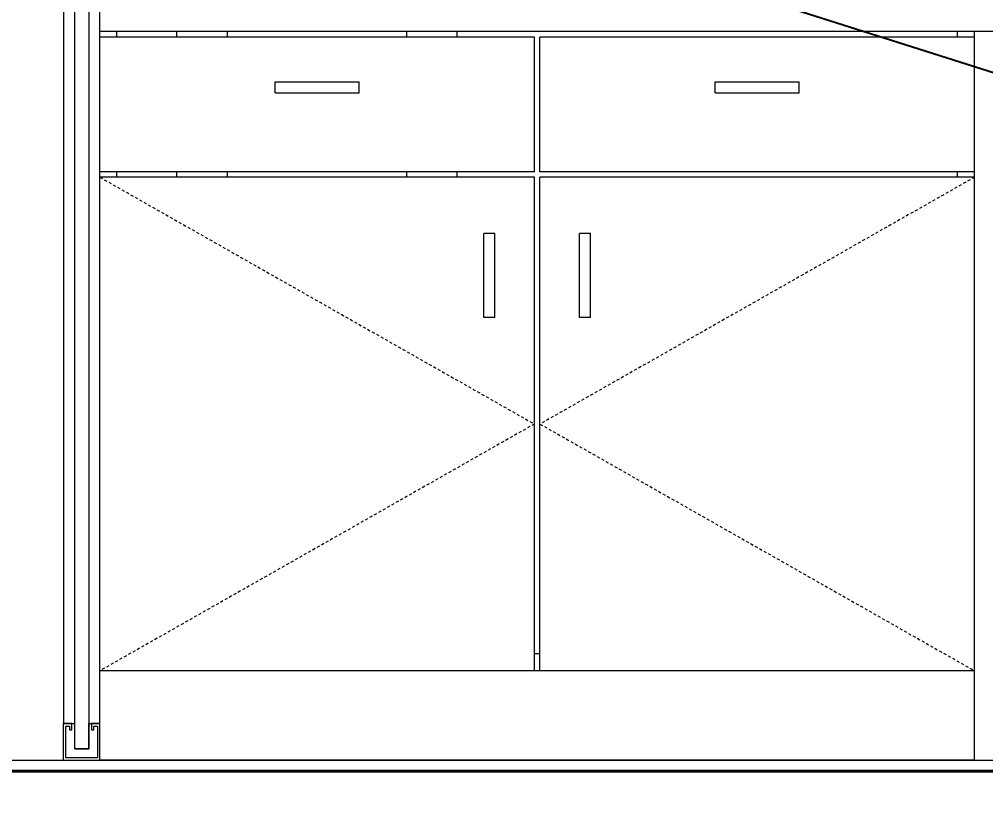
# Model space of a CAD drawing. Extents: x 65572 to 72871, y 30718 to 33858.
# Drawn here: x 66061.65 to 66104.75, y 33736.32 to 33770.93 of the extents above; entities that cross this region are included whole.
import ezdxf

# ---------------------------------------------------------------- set-up
doc = ezdxf.new("R2010")
doc.units = 0
doc.header["$LTSCALE"] = 0.5
doc.header["$MEASUREMENT"] = 0
doc.linetypes.add('HIDDEN', pattern=[0.375, 0.25, -0.125])
doc.layers.get('0').update_dxf_attribs({"color": 20, "linetype": 'CONTINUOUS'})
doc.layers.get('DEFPOINTS').update_dxf_attribs({"linetype": 'CONTINUOUS', "lineweight": 5})
for name, color, linetype, lineweight in [('Annotations', 40, 'CONTINUOUS', 5), ('Framing', 142, 'CONTINUOUS', 13), ('Projections', 151, 'HIDDEN', 5), ('Structure', 7, 'CONTINUOUS', 40), ('Viewed', 150, 'CONTINUOUS', 9)]:
    doc.layers.add(name, color=color, linetype=linetype, lineweight=lineweight)
doc.styles.get("Standard").update_dxf_attribs({"font": 'arial.ttf'})
doc.dimstyles.new('ARCH1', dxfattribs={"dimscale": 96, "dimtxt": 0.03125, "dimasz": 0.03125, "dimexe": 0.04, "dimexo": 0.09375, "dimgap": 0.015625, "dimtad": 1, "dimdec": 0, "dimrnd": 0.0625, "dimzin": 3, "dimdsep": 46, "dimlunit": 4, "dimtxsty": 'Standard', "dimblk1": 'ARCHTICK', "dimblk2": 'ARCHTICK', "dimsah": 1, "dimcen": 0, "dimdle": 0.03125, "dimclrd": 256, "dimclre": 256, "dimclrt": 256, "dimazin": 0, "dimtfac": 1, "dimtdec": 0, "dimtmove": 2, "dimatfit": 3, "dimldrblk": 'OBLIQUE', "dimfxl": 0.3, "dimfxlon": 1, "dimfrac": 2, "dimarcsym": 0})

# ---------------------------------------------------------------- blocks, each defined once
blk = doc.blocks.new('_ArchTick')
at = {"const_width": 0.15}
blk.add_lwpolyline([(-0.5, -0.5), (0.5, 0.5)], dxfattribs=at)
blk = doc.blocks.new('*D179')
at = {"layer": 'Annotations', "lineweight": -2}
for p, q in [((66054.079, 33734.903), (66054.079, 33744.885)), ((66056.247, 33741.885), (66050.239, 33741.885)), ((66056.247, 33737.903), (66050.239, 33737.903))]:
    blk.add_line(p, q, dxfattribs=at)
at = {"layer": 'DEFPOINTS', "color": 0}
for p in [(66054.079, 33741.885), (66065.247, 33741.885), (66065.247, 33737.903)]:
    blk.add_point(p, dxfattribs=at)
at = {"layer": 'Annotations', "lineweight": -2, "xscale": 3, "yscale": 3, "zscale": 3}
for p, rotation in [((66054.079, 33741.885), 90), ((66054.079, 33737.903), 270)]:
    blk.add_blockref('_ArchTick', p, dxfattribs=dict(at, rotation=rotation))
at = {"layer": 'Annotations', "insert": (66056.677, 33744.011), "char_height": 3, "attachment_point": 5, "rotation": 90}
blk.add_mtext('4"', dxfattribs=at)
blk = doc.blocks.new('_Oblique')
at = {"lineweight": -2}
blk.add_line((-0.5, -0.5), (0.5, 0.5), dxfattribs=at)
blk = doc.blocks.new('*D180')
at = {"layer": 'Annotations', "lineweight": -2}
for p, q in [((66054.079, 33738.885), (66054.079, 33773.385)), ((66056.247, 33770.385), (66050.239, 33770.385)), ((66056.247, 33741.885), (66050.239, 33741.885))]:
    blk.add_line(p, q, dxfattribs=at)
at = {"layer": 'DEFPOINTS', "color": 0}
for p in [(66054.079, 33770.385), (66065.247, 33770.385), (66065.247, 33741.885)]:
    blk.add_point(p, dxfattribs=at)
at = {"layer": 'Annotations', "lineweight": -2, "xscale": 3, "yscale": 3, "zscale": 3}
for p, rotation in [((66054.079, 33770.385), 90), ((66054.079, 33741.885), 270)]:
    blk.add_blockref('_ArchTick', p, dxfattribs=dict(at, rotation=rotation))
at = {"layer": 'Annotations', "insert": (66051.047, 33756.135), "char_height": 3, "attachment_point": 5, "rotation": 90}
blk.add_mtext('2\'-5"', dxfattribs=at)
blk = doc.blocks.new('*D181')
at = {"layer": 'Annotations', "lineweight": -2}
for p, q in [((66054.079, 33767.385), (66054.079, 33774.885)), ((66056.247, 33771.885), (66050.239, 33771.885)), ((66056.247, 33770.385), (66050.239, 33770.385))]:
    blk.add_line(p, q, dxfattribs=at)
at = {"layer": 'DEFPOINTS', "color": 0}
for p in [(66054.079, 33771.885), (66065.247, 33771.885), (66065.247, 33770.385)]:
    blk.add_point(p, dxfattribs=at)
at = {"layer": 'Annotations', "lineweight": -2, "xscale": 3, "yscale": 3, "zscale": 3}
for p, rotation in [((66054.079, 33771.885), 270), ((66054.079, 33770.385), 90)]:
    blk.add_blockref('_ArchTick', p, dxfattribs=dict(at, rotation=rotation))
at = {"layer": 'Annotations', "insert": (66056.487, 33766.199), "char_height": 3, "attachment_point": 5, "rotation": 90}
blk.add_mtext('2"', dxfattribs=at)
blk = doc.blocks.new('*D182')
at = {"layer": 'Annotations', "lineweight": -2}
for p, q in [((66054.079, 33768.885), (66054.079, 33798.885)), ((66057.622, 33795.885), (66050.239, 33795.885)), ((66056.247, 33771.885), (66050.239, 33771.885))]:
    blk.add_line(p, q, dxfattribs=at)
at = {"layer": 'DEFPOINTS', "color": 0}
for p in [(66054.079, 33795.885), (66066.622, 33795.885), (66065.247, 33771.885)]:
    blk.add_point(p, dxfattribs=at)
at = {"layer": 'Annotations', "lineweight": -2, "xscale": 3, "yscale": 3, "zscale": 3}
for p, rotation in [((66054.079, 33795.885), 90), ((66054.079, 33771.885), 270)]:
    blk.add_blockref('_ArchTick', p, dxfattribs=dict(at, rotation=rotation))
at = {"layer": 'Annotations', "insert": (66051.047, 33783.885), "char_height": 3, "attachment_point": 5, "rotation": 90}
blk.add_mtext('2\'-0"', dxfattribs=at)
blk = doc.blocks.new('*D185')
at = {"layer": 'Annotations', "lineweight": -2}
for p, q in [((66044.215, 33734.903), (66044.215, 33774.885)), ((66056.247, 33771.885), (66040.375, 33771.885)), ((66054.622, 33737.903), (66040.375, 33737.903))]:
    blk.add_line(p, q, dxfattribs=at)
at = {"layer": 'DEFPOINTS', "color": 0}
for p in [(66044.215, 33771.885), (66065.247, 33771.885), (66063.622, 33737.903)]:
    blk.add_point(p, dxfattribs=at)
at = {"layer": 'Annotations', "lineweight": -2, "xscale": 3, "yscale": 3, "zscale": 3}
for p, rotation in [((66044.215, 33771.885), 90), ((66044.215, 33737.903), 270)]:
    blk.add_blockref('_ArchTick', p, dxfattribs=dict(at, rotation=rotation))
at = {"layer": 'Annotations', "insert": (66041.184, 33754.894), "char_height": 3, "attachment_point": 5, "rotation": 90}
blk.add_mtext('2\'-10"', dxfattribs=at)
blk = doc.blocks.new('*D194')
at = {"layer": 'Annotations', "lineweight": -2}
for p, q in [((66084.747, 33733.635), (66084.747, 33722.962)), ((66065.247, 33728.903), (66065.247, 33722.962)), ((66062.247, 33726.802), (66087.747, 33726.802))]:
    blk.add_line(p, q, dxfattribs=at)
at = {"layer": 'DEFPOINTS', "color": 0}
for p in [(66084.747, 33742.635), (66065.247, 33737.903), (66084.747, 33726.802)]:
    blk.add_point(p, dxfattribs=at)
at = {"layer": 'Annotations', "lineweight": -2, "xscale": 3, "yscale": 3, "zscale": 3, "rotation": 180}
blk.add_blockref('_ArchTick', (66065.247, 33726.802), dxfattribs=at)
at = {"layer": 'Annotations', "lineweight": -2, "xscale": 3, "yscale": 3, "zscale": 3}
blk.add_blockref('_ArchTick', (66084.747, 33726.802), dxfattribs=at)
at = {"layer": 'Annotations', "insert": (66074.997, 33729.834), "char_height": 3, "attachment_point": 5}
blk.add_mtext('1\'-8"', dxfattribs=at)
blk = doc.blocks.new('*D195')
at = {"layer": 'Annotations', "lineweight": -2}
for p, q in [((66084.747, 33733.635), (66084.747, 33722.962)), ((66104.247, 33732.885), (66104.247, 33722.962)), ((66081.747, 33726.802), (66107.247, 33726.802))]:
    blk.add_line(p, q, dxfattribs=at)
at = {"layer": 'DEFPOINTS', "color": 0}
for p in [(66084.747, 33742.635), (66104.247, 33741.885), (66104.247, 33726.802)]:
    blk.add_point(p, dxfattribs=at)
at = {"layer": 'Annotations', "lineweight": -2, "xscale": 3, "yscale": 3, "zscale": 3, "rotation": 180}
blk.add_blockref('_ArchTick', (66084.747, 33726.802), dxfattribs=at)
at = {"layer": 'Annotations', "lineweight": -2, "xscale": 3, "yscale": 3, "zscale": 3}
blk.add_blockref('_ArchTick', (66104.247, 33726.802), dxfattribs=at)
at = {"layer": 'Annotations', "insert": (66094.497, 33729.834), "char_height": 3, "attachment_point": 5}
blk.add_mtext('1\'-8"', dxfattribs=at)
blk = doc.blocks.new('*D196')
at = {"layer": 'Annotations', "lineweight": -2}
for p, q in [((66104.247, 33732.885), (66104.247, 33722.962)), ((66132.622, 33728.403), (66132.622, 33722.962)), ((66101.247, 33726.802), (66135.622, 33726.802))]:
    blk.add_line(p, q, dxfattribs=at)
at = {"layer": 'DEFPOINTS', "color": 0}
for p in [(66104.247, 33741.885), (66132.622, 33737.403), (66132.622, 33726.802)]:
    blk.add_point(p, dxfattribs=at)
at = {"layer": 'Annotations', "lineweight": -2, "xscale": 3, "yscale": 3, "zscale": 3, "rotation": 180}
blk.add_blockref('_ArchTick', (66104.247, 33726.802), dxfattribs=at)
at = {"layer": 'Annotations', "lineweight": -2, "xscale": 3, "yscale": 3, "zscale": 3}
blk.add_blockref('_ArchTick', (66132.622, 33726.802), dxfattribs=at)
at = {"layer": 'Annotations', "insert": (66118.435, 33729.808), "char_height": 3, "attachment_point": 5}
blk.add_mtext('2\'-4"', dxfattribs=at)

msp = doc.modelspace()

# ---------------------------------------------------------------- linework, layer by layer
at = {"layer": 'Framing'}
for p, q in [((66063.996734, 33739.527853), (66063.621732, 33739.527853)), ((66063.621732, 33739.527853), (66064.121735, 33739.527853)), ((66063.621732, 33737.902845), (66063.621732, 33739.527853)), ((66063.727201, 33738.008315), (66063.727201, 33739.422384)), ((66063.727201, 33739.422384), (66063.891265, 33739.422384)), ((66063.891265, 33739.422384), (66063.891265, 33739.246602)), ((66063.891265, 33739.246602), (66063.996734, 33739.246602)), ((66063.996734, 33739.246602), (66063.996734, 33739.527853)), ((66063.996734, 33739.527853), (66064.121735, 33739.527853)), ((66064.121735, 33738.398239), (66064.121735, 33739.527853)), ((66064.746738, 33739.527853), (66064.871738, 33739.527853)), ((66064.746738, 33738.398239), (66064.746738, 33739.527853)), ((66064.746738, 33739.527853), (66065.24674, 33739.527853)), ((66065.24674, 33739.527853), (66064.871738, 33739.527853)), ((66064.871738, 33739.527853), (66064.871738, 33739.246602)), ((66064.871738, 33739.246602), (66064.977208, 33739.246602)), ((66064.977208, 33739.246602), (66064.977208, 33739.422384)), ((66064.977208, 33739.422384), (66065.141271, 33739.422384)), ((66065.141271, 33739.422384), (66065.141271, 33738.008315)), ((66065.24674, 33737.902845), (66065.24674, 33739.527853)), ((66064.121735, 33738.398239), (66064.746738, 33738.398239)), ((66065.141271, 33738.008315), (66063.727201, 33738.008315)), ((66050.60441, 33737.902845), (66132.622071, 33737.902845)), ((66063.621732, 33737.902845), (66063.698574, 33737.902845)), ((66063.621732, 33737.902845), (66065.24674, 33737.902845))]:
    msp.add_line(p, q, dxfattribs=at)
at = {"layer": 'Framing', "flags": 128}
msp.add_lwpolyline([(66064.121735, 33738.398239), (66064.121735, 33842.981267), (66064.746738, 33842.981267), (66064.746738, 33738.398239)], close=True, dxfattribs=at)
at = {"layer": 'Projections'}
for points in [[(66065.24674, 33763.884702), (66084.621835, 33752.884648), (66065.24674, 33741.884594)], [(66104.246932, 33763.884702), (66084.871836, 33752.884648), (66104.246932, 33741.884594)]]:
    msp.add_lwpolyline(points, dxfattribs=at)
at = {"layer": 'Structure'}
msp.add_line((66050.60441, 33737.402843), (66149.842462, 33737.402843), dxfattribs=at)
at = {"layer": 'Viewed', "linetype": 'ByBlock'}
for p, q in [((66063.621732, 33843.885095), (66063.621732, 33739.527853)), ((66065.24674, 33739.527853), (66065.24674, 33842.17121)), ((66065.996744, 33770.384734), (66065.24674, 33770.384734)), ((66132.622071, 33770.384734), (66065.24674, 33770.384734)), ((66065.996744, 33770.134733), (66065.996744, 33770.384734)), ((66068.684257, 33770.134733), (66068.684257, 33770.384734)), ((66070.934268, 33770.134733), (66070.934268, 33770.384734)), ((66078.934307, 33770.134733), (66078.934307, 33770.384734)), ((66081.184318, 33770.134733), (66081.184318, 33770.384734)), ((66103.496928, 33770.134733), (66103.496928, 33770.384734)), ((66104.246932, 33770.384734), (66103.496928, 33770.384734)), ((66103.496928, 33770.134733), (66103.496928, 33770.384734)), ((66104.246932, 33770.134733), (66104.246932, 33770.384734)), ((66084.621835, 33770.134733), (66065.24674, 33770.134733)), ((66084.621835, 33764.134703), (66084.621835, 33770.134733)), ((66084.871836, 33764.134703), (66084.871836, 33770.134733)), ((66104.246932, 33770.134733), (66084.871836, 33770.134733)), ((66104.246932, 33764.134703), (66104.246932, 33770.134733)), ((66073.060023, 33767.646275), (66073.060023, 33768.134723)), ((66073.060023, 33768.134723), (66076.808553, 33768.134723)), ((66076.808553, 33767.646275), (66076.808553, 33768.134723)), ((66092.685119, 33767.646275), (66092.685119, 33768.134723)), ((66092.685119, 33768.134723), (66096.433649, 33768.134723)), ((66096.433649, 33767.646275), (66096.433649, 33768.134723)), ((66073.060023, 33767.646275), (66076.808553, 33767.646275)), ((66092.685119, 33767.646275), (66096.433649, 33767.646275)), ((66084.621835, 33764.134703), (66065.24674, 33764.134703)), ((66084.621835, 33763.884702), (66065.24674, 33763.884702)), ((66065.996744, 33763.884702), (66065.996744, 33764.134703)), ((66068.684257, 33763.884702), (66068.684257, 33764.134703)), ((66070.934268, 33763.884702), (66070.934268, 33764.134703)), ((66078.934307, 33763.884702), (66078.934307, 33764.134703)), ((66081.184318, 33763.884702), (66081.184318, 33764.134703)), ((66084.621835, 33741.884594), (66084.621835, 33763.884702)), ((66104.246932, 33764.134703), (66084.871836, 33764.134703)), ((66084.871836, 33741.884594), (66084.871836, 33763.884702)), ((66104.246932, 33763.884702), (66084.871836, 33763.884702)), ((66103.496928, 33763.884702), (66103.496928, 33764.134703)), ((66103.496928, 33763.884702), (66103.496928, 33764.134703)), ((66104.246932, 33763.884702), (66104.246932, 33764.134703)), ((66104.246932, 33741.884594), (66104.246932, 33763.884702)), ((66082.860273, 33761.383495), (66082.371824, 33761.383495)), ((66082.371824, 33757.634965), (66082.371824, 33761.383495)), ((66082.860273, 33757.634965), (66082.860273, 33761.383495)), ((66087.121848, 33761.383495), (66086.633399, 33761.383495)), ((66086.633399, 33757.634965), (66086.633399, 33761.383495)), ((66087.121848, 33757.634965), (66087.121848, 33761.383495)), ((66082.860273, 33757.634965), (66082.371824, 33757.634965)), ((66087.121848, 33757.634965), (66086.633399, 33757.634965)), ((66084.871836, 33742.634598), (66084.621835, 33742.634598)), ((66084.621835, 33741.884594), (66065.24674, 33741.884594)), ((66084.871836, 33741.884594), (66084.621835, 33741.884594)), ((66104.246932, 33741.884594), (66084.871836, 33741.884594)), ((66104.246932, 33737.902845), (66104.246932, 33741.884594)), ((66104.246932, 33737.902845), (66065.24674, 33737.902845))]:
    msp.add_line(p, q, dxfattribs=at)

# ---------------------------------------------------------------- dimensions: what is measured, and where the dimension line sits
at = {"layer": 'Annotations'}
for base, p1, p2, picture, middle in [((66054.078593, 33795.884859), (66065.24674, 33771.884741), (66066.621747, 33795.884859), '*D182', (66051.047093, 33783.8848)), ((66044.215141, 33771.884741), (66063.621732, 33737.902845), (66065.24674, 33771.884741), '*D185', (66041.183641, 33754.893793)), ((66054.078593, 33770.384734), (66065.24674, 33741.884594), (66065.24674, 33770.384734), '*D180', (66051.047093, 33756.134664))]:
    dim = msp.add_linear_dim(base=base, p1=p1, p2=p2, angle=90, dimstyle='ARCH1', dxfattribs=at)
    dim.commit()
    dim.dimension.update_dxf_attribs({"geometry": picture, "text_midpoint": middle})
for base, p1, p2, picture, middle in [((66054.078593, 33771.884741), (66065.24674, 33770.384734), (66065.24674, 33771.884741), '*D181', (66056.487108, 33766.199045)), ((66054.078593, 33741.884594), (66065.24674, 33737.902845), (66065.24674, 33741.884594), '*D179', (66056.677366, 33744.011381))]:
    dim = msp.add_linear_dim(base=base, p1=p1, p2=p2, angle=90, dimstyle='ARCH1', dxfattribs=at)
    dim.commit()
    dim.dimension.update_dxf_attribs({"geometry": picture, "text_midpoint": middle, "dimtype": 160})
for base, p1, p2, picture, middle in [((66084.746836, 33726.802452), (66065.24674, 33737.902845), (66084.746836, 33742.634598), '*D194', (66074.996788, 33729.833952)), ((66104.246932, 33726.802452), (66084.746836, 33742.634598), (66104.246932, 33741.884594), '*D195', (66094.496884, 33729.833952)), ((66132.622071, 33726.802452), (66104.246932, 33741.884594), (66132.622071, 33737.402843), '*D196', (66118.434501, 33729.808452))]:
    dim = msp.add_linear_dim(base=base, p1=p1, p2=p2, dimstyle='ARCH1', dxfattribs=at)
    dim.commit()
    dim.dimension.update_dxf_attribs({"geometry": picture, "text_midpoint": middle})

# ---------------------------------------------------------------- leaders
at = {"layer": 'Annotations', "annotation_type": 0, "has_hookline": 1, "hookline_direction": 0, "text_width": 45.987}
msp.add_leader([(66084.885994, 33774.987111), (66121.627552, 33763.283039), (66152.513329, 33763.283039)], dimstyle='ARCH1', override={"dimtad": 0}, dxfattribs=at)

doc.saveas('drawing.dxf')
